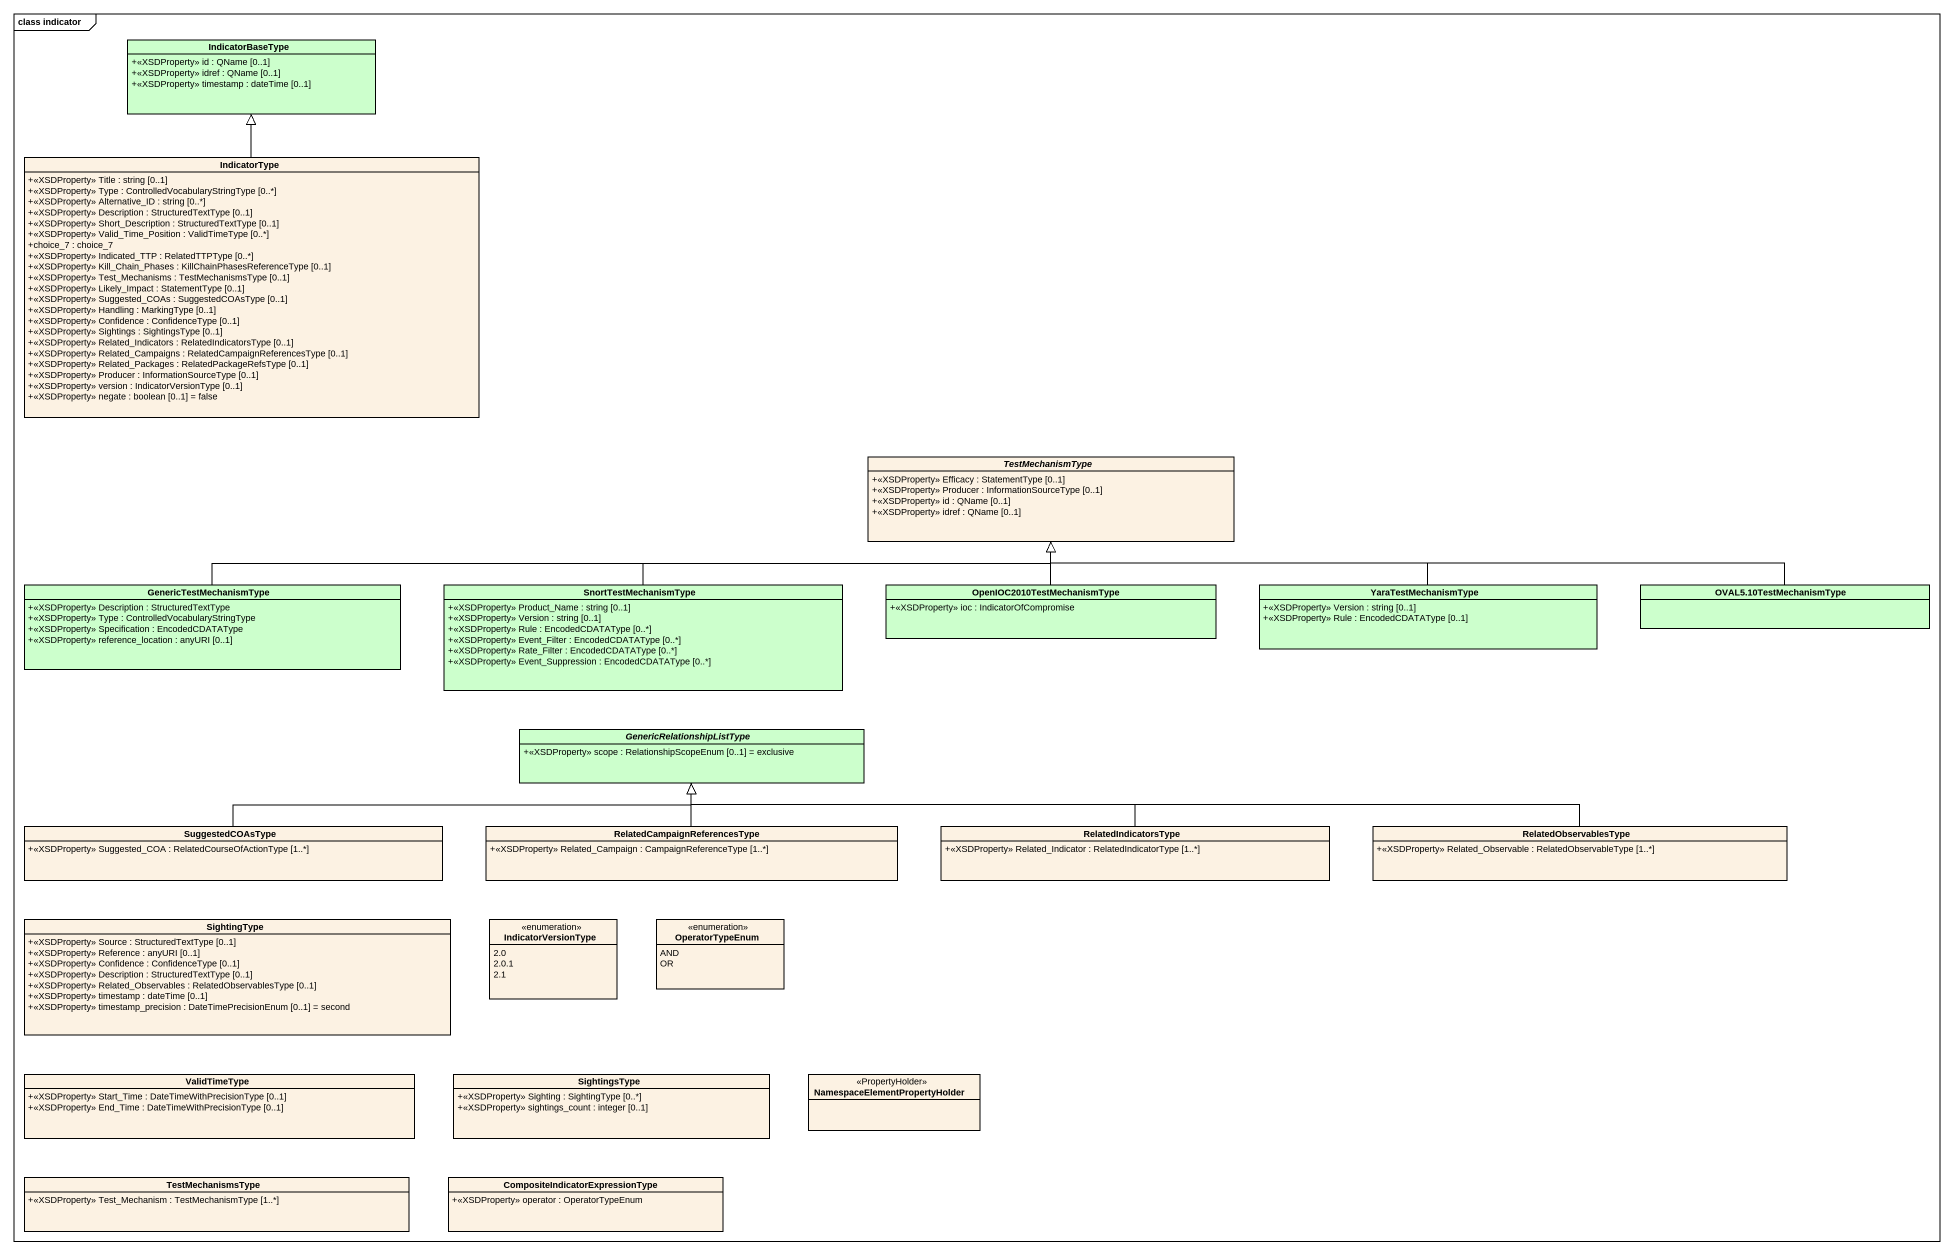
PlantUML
@startuml
mainframe class indicator
hide circle
hide empty members
skinparam classAttributeIconSize 0
class IndicatorBaseType #CCFFCC {
  +<<XSDProperty>> id : QName [0..1]
  +<<XSDProperty>> idref : QName [0..1]
  +<<XSDProperty>> timestamp : dateTime [0..1]
}
class IndicatorType {
  +<<XSDProperty>> Title : string [0..1]
  +<<XSDProperty>> Type : ControlledVocabularyStringType [0..*]
  +<<XSDProperty>> Alternative_ID : string [0..*]
  +<<XSDProperty>> Description : StructuredTextType [0..1]
  +<<XSDProperty>> Short_Description : StructuredTextType [0..1]
  +<<XSDProperty>> Valid_Time_Position : ValidTimeType [0..*]
  +choice_7 : choice_7
  +<<XSDProperty>> Indicated_TTP : RelatedTTPType [0..*]
  +<<XSDProperty>> Kill_Chain_Phases : KillChainPhasesReferenceType [0..1]
  +<<XSDProperty>> Test_Mechanisms : TestMechanismsType [0..1]
  +<<XSDProperty>> Likely_Impact : StatementType [0..1]
  +<<XSDProperty>> Suggested_COAs : SuggestedCOAsType [0..1]
  +<<XSDProperty>> Handling : MarkingType [0..1]
  +<<XSDProperty>> Confidence : ConfidenceType [0..1]
  +<<XSDProperty>> Sightings : SightingsType [0..1]
  +<<XSDProperty>> Related_Indicators : RelatedIndicatorsType [0..1]
  +<<XSDProperty>> Related_Campaigns : RelatedCampaignReferencesType [0..1]
  +<<XSDProperty>> Related_Packages : RelatedPackageRefsType [0..1]
  +<<XSDProperty>> Producer : InformationSourceType [0..1]
  +<<XSDProperty>> version : IndicatorVersionType [0..1]
  +<<XSDProperty>> negate : boolean [0..1] = false
}
abstract class TestMechanismType {
  +<<XSDProperty>> Efficacy : StatementType [0..1]
  +<<XSDProperty>> Producer : InformationSourceType [0..1]
  +<<XSDProperty>> id : QName [0..1]
  +<<XSDProperty>> idref : QName [0..1]
}
class GenericTestMechanismType #CCFFCC {
  +<<XSDProperty>> Description : StructuredTextType
  +<<XSDProperty>> Type : ControlledVocabularyStringType
  +<<XSDProperty>> Specification : EncodedCDATAType
  +<<XSDProperty>> reference_location : anyURI [0..1]
}
class SnortTestMechanismType #CCFFCC {
  +<<XSDProperty>> Product_Name : string [0..1]
  +<<XSDProperty>> Version : string [0..1]
  +<<XSDProperty>> Rule : EncodedCDATAType [0..*]
  +<<XSDProperty>> Event_Filter : EncodedCDATAType [0..*]
  +<<XSDProperty>> Rate_Filter : EncodedCDATAType [0..*]
  +<<XSDProperty>> Event_Suppression : EncodedCDATAType [0..*]
}
class OpenIOC2010TestMechanismType #CCFFCC {
  +<<XSDProperty>> ioc : IndicatorOfCompromise
}
class YaraTestMechanismType #CCFFCC {
  +<<XSDProperty>> Version : string [0..1]
  +<<XSDProperty>> Rule : EncodedCDATAType [0..1]
}
class "OVAL5.10TestMechanismType" as OVAL5_10TestMechanismType #CCFFCC
abstract class GenericRelationshipListType #CCFFCC {
  +<<XSDProperty>> scope : RelationshipScopeEnum [0..1] = exclusive
}
class SuggestedCOAsType {
  +<<XSDProperty>> Suggested_COA : RelatedCourseOfActionType [1..*]
}
class "RelatedCampaignReferencesType" as RelatedCampaignReferencesTyp {
  +<<XSDProperty>> Related_Campaign : CampaignReferenceType [1..*]
}
class RelatedIndicatorsType {
  +<<XSDProperty>> Related_Indicator : RelatedIndicatorType [1..*]
}
class RelatedObservablesType {
  +<<XSDProperty>> Related_Observable : RelatedObservableType [1..*]
}
class SightingType {
  +<<XSDProperty>> Source : StructuredTextType [0..1]
  +<<XSDProperty>> Reference : anyURI [0..1]
  +<<XSDProperty>> Confidence : ConfidenceType [0..1]
  +<<XSDProperty>> Description : StructuredTextType [0..1]
  +<<XSDProperty>> Related_Observables : RelatedObservablesType [0..1]
  +<<XSDProperty>> timestamp : dateTime [0..1]
  +<<XSDProperty>> timestamp_precision : DateTimePrecisionEnum [0..1] = second
}
enum IndicatorVersionType {
  2.0
  2.0.1
  2.1
}
enum OperatorTypeEnum {
  AND
  OR
}
class ValidTimeType {
  +<<XSDProperty>> Start_Time : DateTimeWithPrecisionType [0..1]
  +<<XSDProperty>> End_Time : DateTimeWithPrecisionType [0..1]
}
class SightingsType {
  +<<XSDProperty>> Sighting : SightingType [0..*]
  +<<XSDProperty>> sightings_count : integer [0..1]
}
class "NamespaceElementPropertyHolder" as NamespaceElementPropertyHold <<PropertyHolder>>
class TestMechanismsType {
  +<<XSDProperty>> Test_Mechanism : TestMechanismType [1..*]
}
class "CompositeIndicatorExpressionType" as CompositeIndicatorExpression {
  +<<XSDProperty>> operator : OperatorTypeEnum
}
IndicatorType -up-|> IndicatorBaseType
GenericTestMechanismType -right-|> TestMechanismType
SnortTestMechanismType -right-|> TestMechanismType
OpenIOC2010TestMechanismType -up-|> TestMechanismType
YaraTestMechanismType -left-|> TestMechanismType
OVAL5_10TestMechanismType -left-|> TestMechanismType
SuggestedCOAsType -right-|> GenericRelationshipListType
RelatedCampaignReferencesTyp -up-|> GenericRelationshipListType
RelatedIndicatorsType -left-|> GenericRelationshipListType
RelatedObservablesType -left-|> GenericRelationshipListType
@enduml
